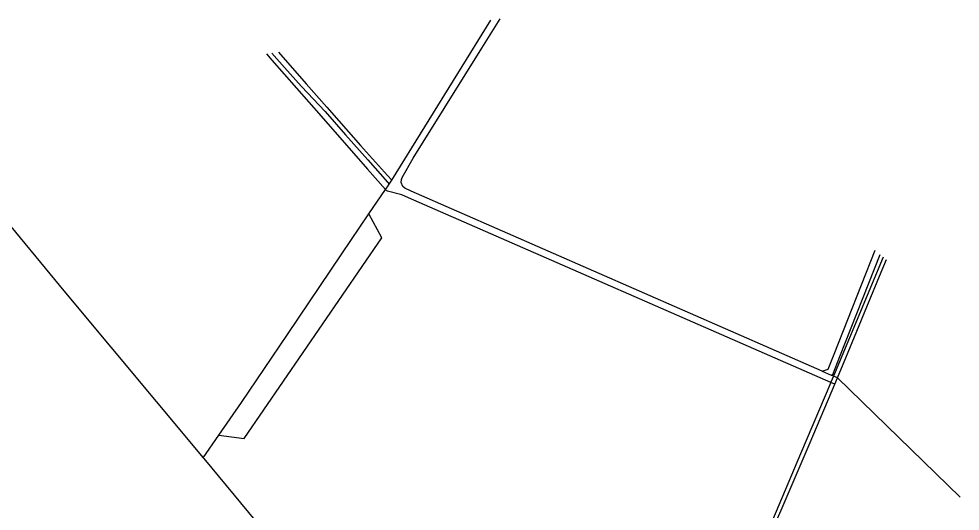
# Model space of a CAD drawing. Header units: millimetres. Extents: x 111502 to 977541, y 8702 to 1044108.
# Drawn here: x 977010 to 977541, y 476623 to 476900 of the extents above; entities that cross this region are included whole.
import ezdxf

# ---------------------------------------------------------------- set-up
doc = ezdxf.new("R2010")
doc.units = ezdxf.units.MM
doc.header["$LTSCALE"] = 0.25
doc.layers.add('X HVSS Site Background', color=8, linetype='Continuous')

# ---------------------------------------------------------------- blocks, each defined once
blk = doc.blocks.new('OS MAP')
at = {"layer": 'X HVSS Site Background', "flags": 128}
for points in [[(491002.41, 241350.88), (491058.26, 241441.04)], [(491245.24, 241243.21), (491013.43, 241344.65), (491013.43, 241344.65), (491009.78, 241346.3), (491009.78, 241346.3), (491008.67, 241347.35), (491008.67, 241347.35), (491007.82, 241349.52), (491007.82, 241349.52), (491007.96, 241351.31), (491007.96, 241351.31), (491008.28, 241352.4), (491008.28, 241352.4), (491014.49, 241363.36), (491014.49, 241363.36), (491031.96, 241391.32), (491031.96, 241391.32), (491053.21, 241425.37), (491053.21, 241425.37), (491063.61, 241441.85)], [(490931.66, 241422.03), (490934.8, 241418.51), (490934.8, 241418.51), (490962.6, 241386.91), (490962.6, 241386.91), (490988.8, 241357.01), (490988.8, 241357.01), (490998.9, 241345.58)], [(490934.69, 241422.48), (490941.81, 241414.48), (490941.81, 241414.48), (490951.49, 241403.74), (490951.49, 241403.74), (490964.9, 241389.51), (490964.9, 241389.51), (490976.4, 241376.51), (490976.4, 241376.51), (490988.9, 241362.31), (490988.9, 241362.31), (491000, 241349.76), (491000, 241349.76), (491000.94, 241348.63)], [(490938.45, 241423.05), (490954.1, 241405.11), (490954.1, 241405.11), (490965.8, 241392.11), (490965.8, 241392.11), (490984.8, 241370.41), (490984.8, 241370.41), (491000, 241353.46), (491000, 241353.46), (491002.41, 241350.88)], [(491000.94, 241348.63), (491002.41, 241350.88)], [(490989.55, 241331.82), (490998.9, 241345.58)], [(490998.9, 241345.58), (491000, 241347.2), (491000, 241347.2), (491000.94, 241348.63)], [(491250.13, 241236.71), (491011.8, 241341), (491011.8, 241341), (491008.13, 241342.66), (491008.13, 241342.66), (491000, 241344.66), (491000, 241344.66), (490999.59, 241344.9), (490999.59, 241344.9), (490999.4, 241345.01), (490999.4, 241345.01), (490998.9, 241345.58)], [(490779.33, 241334.41), (490817.4, 241288.4), (490817.4, 241288.4), (490896.02, 241194.24)], [(490904.89, 241207.03), (490919.15, 241205.2), (490919.15, 241205.2), (490996.77, 241318.41), (490996.77, 241318.41), (490989.55, 241331.82)], [(490904.89, 241207.03), (490917.7, 241225.5), (490917.7, 241225.5), (490943.6, 241263.8), (490943.6, 241263.8), (490974.3, 241309.4), (490974.3, 241309.4), (490989.55, 241331.82)], [(491245.24, 241243.21), (491248.68, 241244.27), (491248.68, 241244.27), (491251.99, 241252.73), (491251.99, 241252.73), (491275.14, 241311.36)], [(491250.3, 241241), (491251.4, 241241.34), (491251.4, 241241.34), (491255.34, 241251.42), (491255.34, 241251.42), (491278.06, 241308.95)], [(491279.76, 241307.54), (491251.67, 241240.4)], [(491253.92, 241239.42), (491260.02, 241253.83), (491260.02, 241253.83), (491264.82, 241265.73), (491264.82, 241265.73), (491270.52, 241279.43), (491270.52, 241279.43), (491278.62, 241299.03), (491278.62, 241299.03), (491281.56, 241306.05)], [(491245.24, 241243.21), (491250.3, 241241)], [(491251.67, 241240.4), (491250.22, 241236.93), (491250.22, 241236.93), (491250.13, 241236.71)], [(491251.67, 241240.4), (491250.3, 241241)], [(491253.92, 241239.42), (491251.67, 241240.4)], [(491252.36, 241235.74), (491253.92, 241239.42)], [(491253.92, 241239.42), (491323.18, 241172.2)], [(491250.13, 241236.71), (491233.02, 241196.53), (491233.02, 241196.53), (491212.22, 241147.13)], [(491205.82, 241127.73), (491222.12, 241164.83), (491222.12, 241164.83), (491238.52, 241203.03), (491238.52, 241203.03), (491252.36, 241235.74)], [(491252.36, 241235.74), (491250.13, 241236.71)], [(490896.02, 241194.24), (490904.89, 241207.03)], [(490896.02, 241194.24), (490896.3, 241193.9), (490896.3, 241193.9), (490967.4, 241108), (490967.4, 241108), (491000, 241068.95), (491000, 241068.95), (491030.02, 241033.08)]]:
    blk.add_lwpolyline(points, dxfattribs=at)

msp = doc.modelspace()

# ---------------------------------------------------------------- block references
at = {"lineweight": 0}
msp.add_blockref('OS MAP', (486218.2, 235458.61), dxfattribs=at)

doc.saveas('drawing.dxf')
